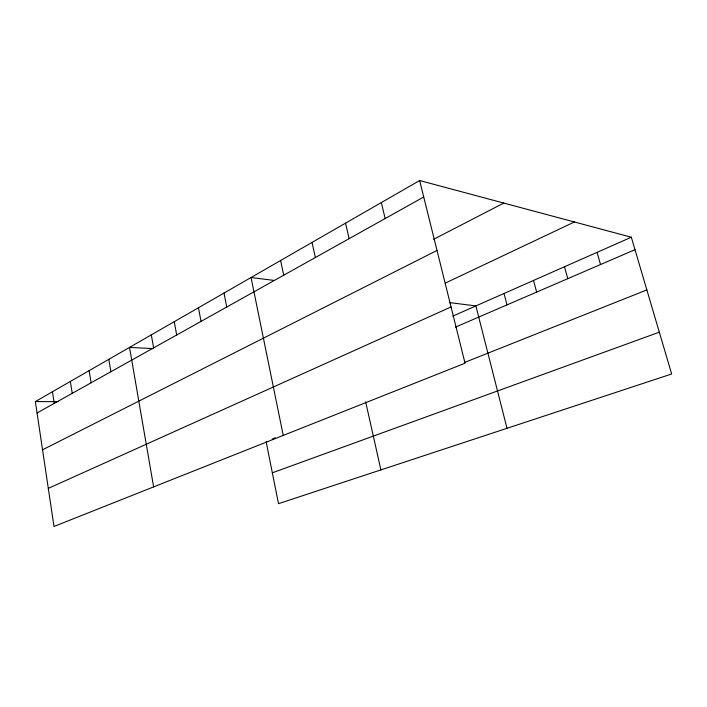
<?xml version="1.0" encoding="UTF-8"?>
<svg xmlns="http://www.w3.org/2000/svg" width="707" height="707" viewBox="0 0 707 707"><rect width="100%" height="100%" fill="white"/><g stroke="black" fill="none" stroke-linecap="round" stroke-linejoin="round"><path stroke-width="1.06" d="M419.64 180.532L465.038 363.212L53.997 526.468L35.35 401.585L419.64 180.532L631.316 237.225L671.65 373.994L278.505 503.676L266.079 441.451M37.056 412.985L423.732 196.997M433.621 239.302L503.764 203.059M42.553 449.802L437.014 250.437M445.472 283.021L574.393 221.98M48.315 488.378L451.057 306.935M452.807 316.117L631.316 237.225M455.538 327.094L634.992 249.668M272.222 439.003L275.288 437.783M464.349 362.55L646.861 289.914M272.345 472.806L659.322 332.175M35.35 401.585L58.115 401.638M153.375 348.613L129.531 347.411L153.622 486.902M274.475 280.467L251.047 277.506L283.233 435.424M449.661 302.605L475.882 305.919L507.007 428.301M597.053 252.372L600.526 264.542M564.486 266.76L567.792 278.664M533.52 280.449L536.657 292.097M504.011 293.485L506.999 304.894M381.338 202.564L385.147 218.551M345.555 223.147L349.108 238.683M365.652 401.823L380.896 469.899M312.052 242.421L315.366 257.525M280.608 260.503L283.719 275.2M224.004 293.069L226.753 307.024M198.437 307.766L201.035 321.393M174.24 321.685L176.688 334.985M151.307 334.879L153.622 347.871M108.834 359.315L110.911 371.732M89.135 370.645L91.106 382.796M70.355 381.444L72.238 393.331M52.451 391.749L54.236 403.388"/></g></svg>
